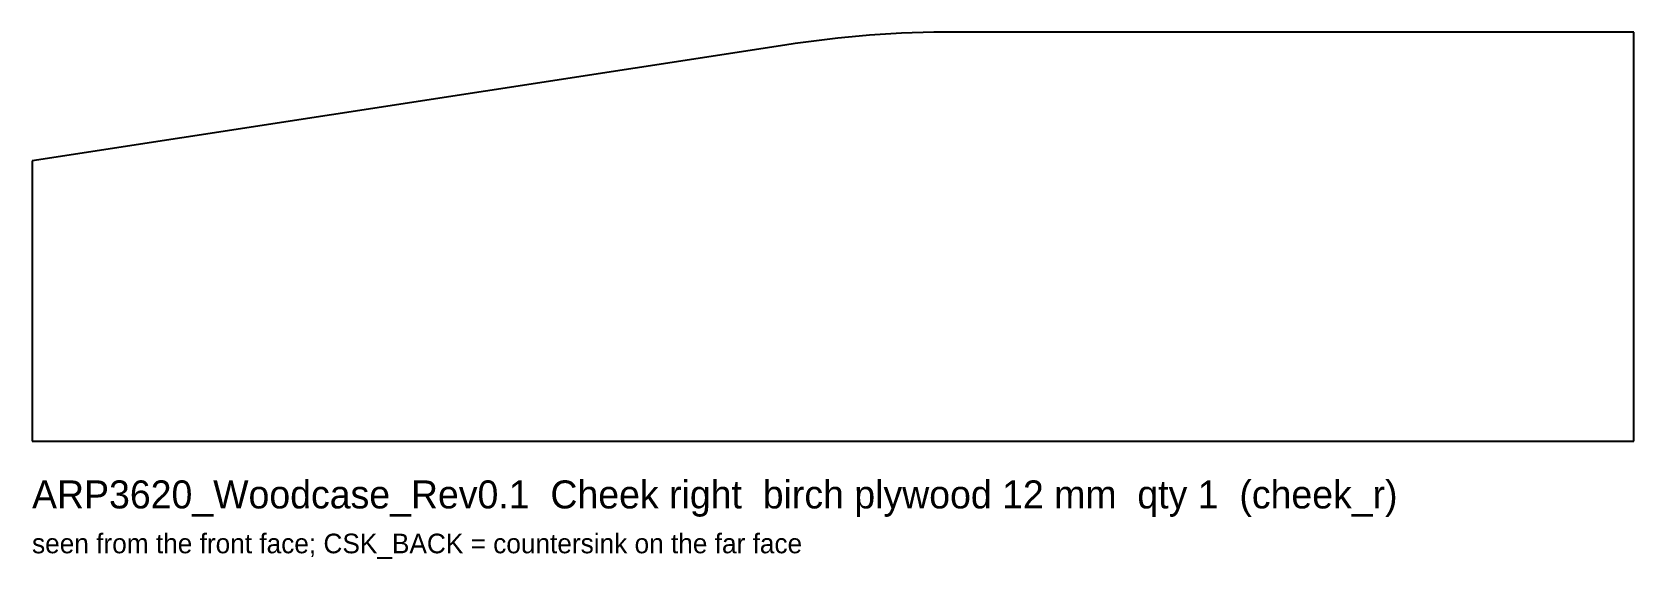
# Model space of a CAD drawing. Header units: millimetres. Extents: x 0 to 286, y -21 to 73.
import ezdxf

# ---------------------------------------------------------------- set-up
doc = ezdxf.new("R2010")
doc.units = ezdxf.units.MM
doc.layers.add('NOTE', color=8, linetype='CONTINUOUS')
doc.layers.add('OUTLINE', color=7, linetype='CONTINUOUS')

msp = doc.modelspace()

# ---------------------------------------------------------------- linework, layer by layer
at = {"layer": 'OUTLINE'}
for p, q in [((286, 73), (164.7946, 73)), ((286, 0), (286, 73)), ((134.3832, 70.6743), (0, 50)), ((0, 50), (0, 0)), ((0, 0), (286, 0))]:
    msp.add_line(p, q, dxfattribs=at)
msp.add_arc((164.7946, -127), 200, 90, 98.7462, dxfattribs=at)

# ---------------------------------------------------------------- texts
at = {"layer": 'NOTE'}
for s, height, p in [('ARP3620_Woodcase_Rev0.1  Cheek right  birch plywood 12 mm  qty 1  (cheek_r)', 5, (0, -12)), ('seen from the front face; CSK_BACK = countersink on the far face', 3.5, (0, -20))]:
    msp.add_text(s, height=height, dxfattribs=at).set_placement(p)

doc.saveas('drawing.dxf')
